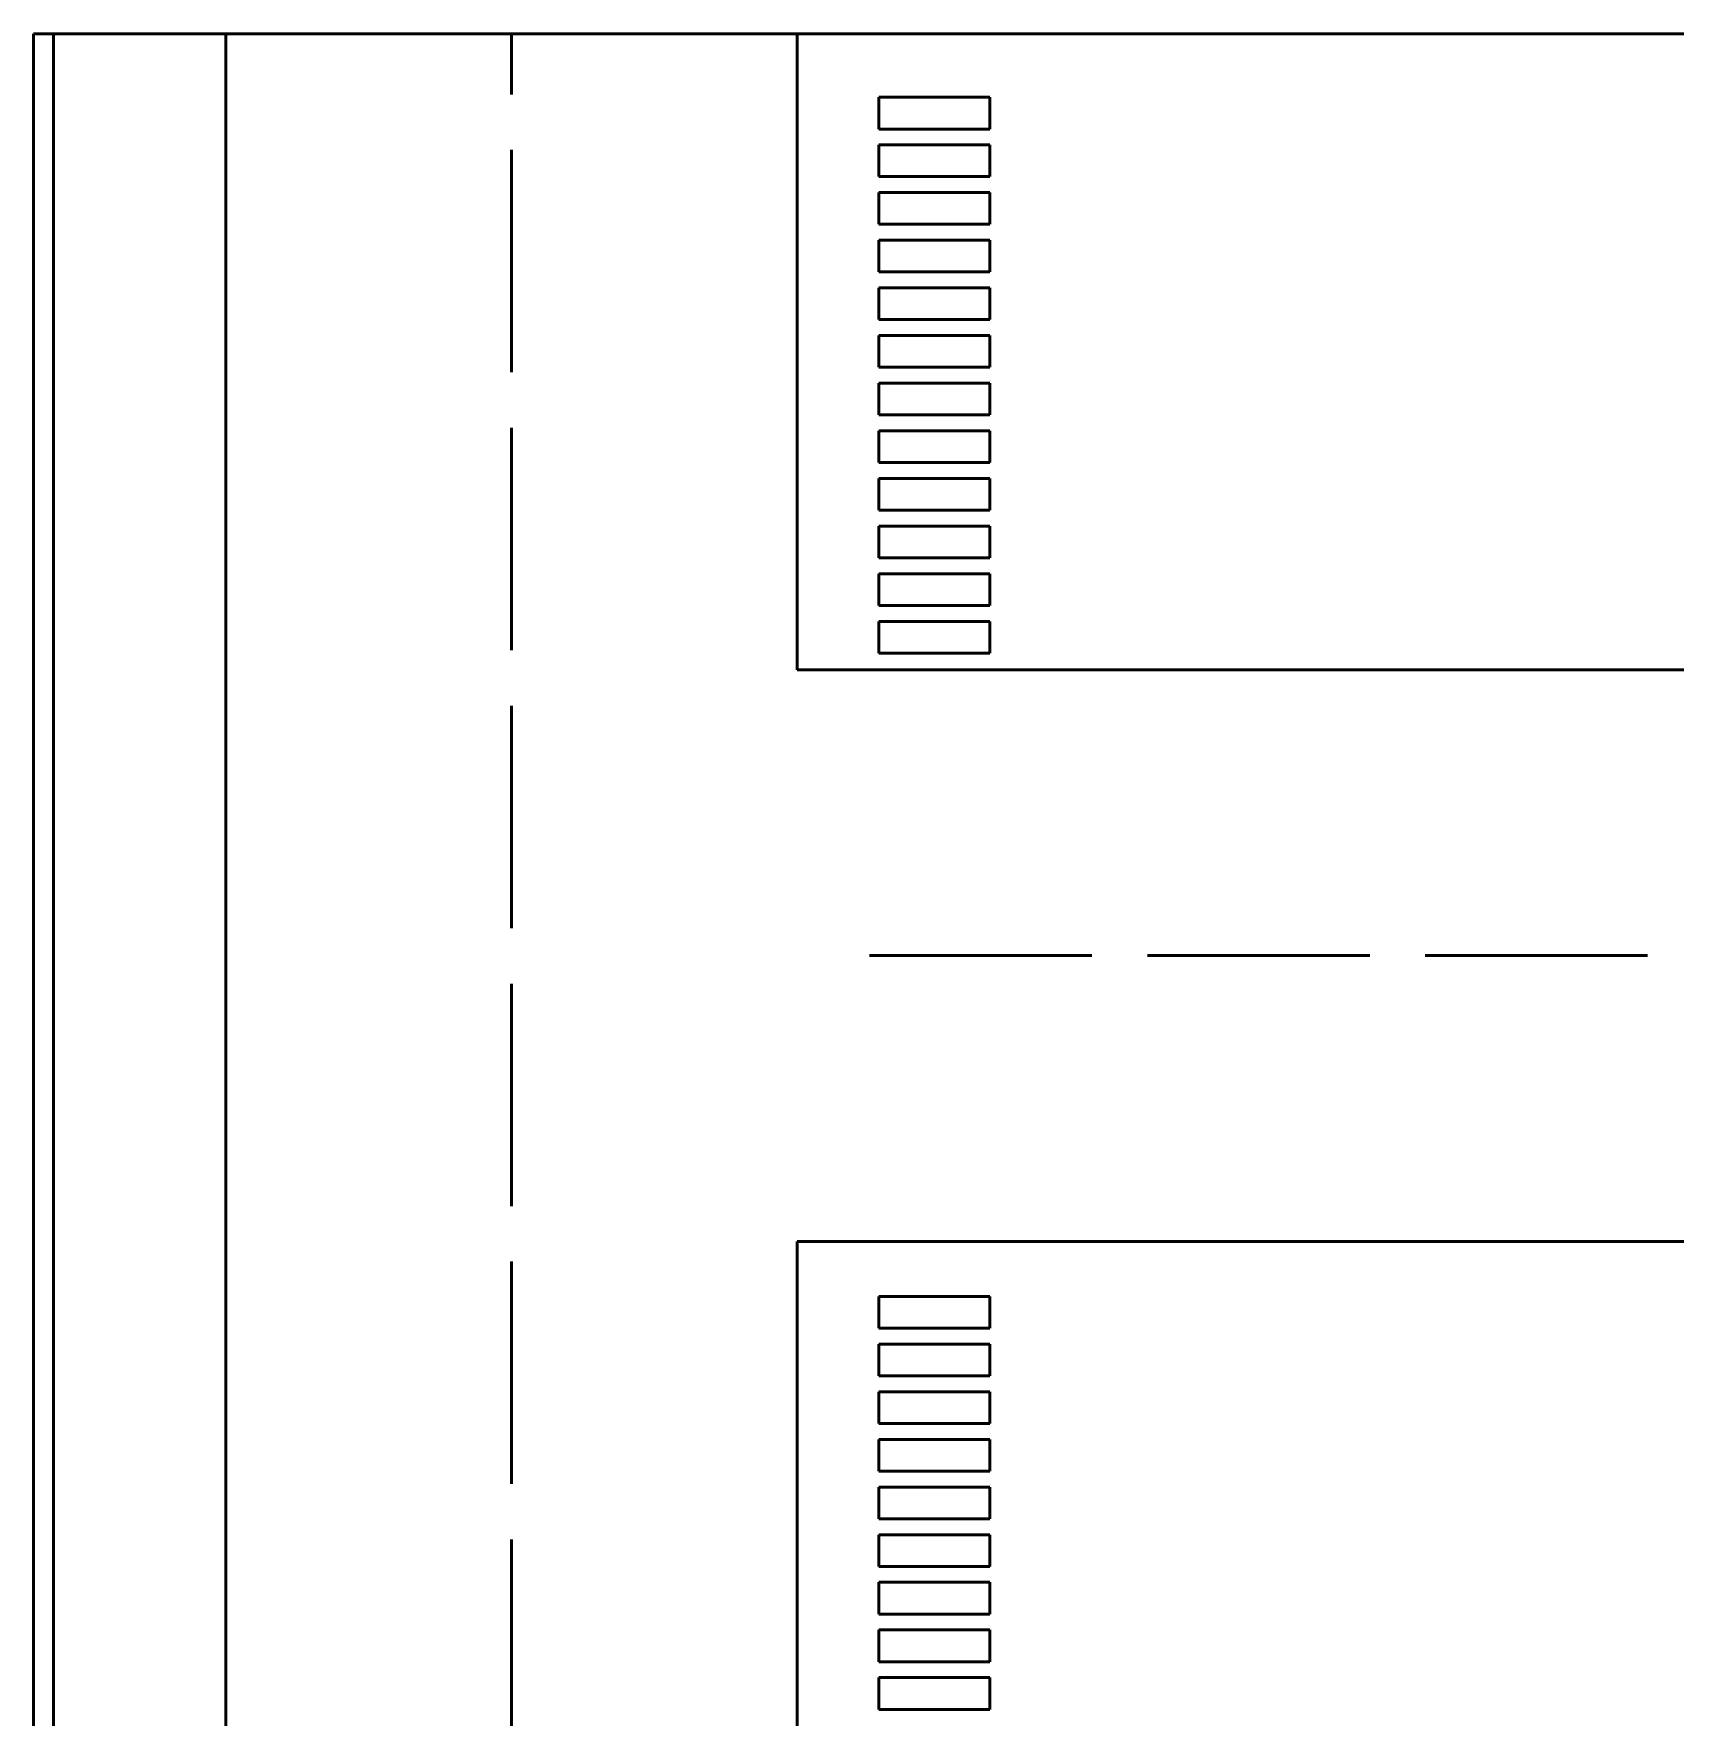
# Model space of a CAD drawing. Header units: millimetres. Extents: x 44692 to 659456, y -26273 to 37550.
# Drawn here: x 231617 to 252295, y 16348 to 37550 of the extents above; entities that cross this region are included whole.
import ezdxf

# ---------------------------------------------------------------- set-up
doc = ezdxf.new("R2010")
doc.units = ezdxf.units.MM
doc.header["$LTSCALE"] = 100
doc.layers.add('Paredes', color=7, linetype='Continuous', lineweight=50)

msp = doc.modelspace()

# ---------------------------------------------------------------- linework, layer by layer
at = {"layer": 'Paredes'}
for p, q in [((231617, -16436.103), (231617, 37550)), ((231617, 37550), (280365.568, 37550)), ((231867, -16186.103), (231867, 37550)), ((234035.5, 25995.004), (234035.5, 37550)), ((237635.5, 37550), (237635.5, 36786.004)), ((241235.5, 33157.004), (241235.5, 37550)), ((243661.997, 36749.433), (242261.997, 36749.433)), ((242261.997, 36749.433), (242261.997, 36349.433)), ((243661.997, 36549.433), (243661.997, 36749.433)), ((243661.997, 36349.433), (243661.997, 36549.433)), ((242261.997, 36349.433), (243661.997, 36349.433)), ((237635.5, 36086.004), (237635.5, 33286.004)), ((243661.997, 36149.433), (242261.997, 36149.433)), ((242261.997, 36149.433), (242261.997, 35749.433)), ((243661.997, 35949.433), (243661.997, 36149.433)), ((243661.997, 35749.433), (243661.997, 35949.433)), ((242261.997, 35749.433), (243661.997, 35749.433)), ((243661.997, 35549.433), (242261.997, 35549.433)), ((242261.997, 35549.433), (242261.997, 35149.433)), ((243661.997, 35349.433), (243661.997, 35549.433)), ((243661.997, 35149.433), (243661.997, 35349.433)), ((242261.997, 35149.433), (243661.997, 35149.433)), ((243661.997, 34949.433), (242261.997, 34949.433)), ((242261.997, 34949.433), (242261.997, 34549.433)), ((243661.997, 34749.433), (243661.997, 34949.433)), ((243661.997, 34549.433), (243661.997, 34749.433)), ((242261.997, 34549.433), (243661.997, 34549.433)), ((243661.997, 34349.433), (242261.997, 34349.433)), ((242261.997, 34349.433), (242261.997, 33949.433)), ((243661.997, 34149.433), (243661.997, 34349.433)), ((243661.997, 33949.433), (243661.997, 34149.433)), ((242261.997, 33949.433), (243661.997, 33949.433)), ((243661.997, 33749.433), (242261.997, 33749.433)), ((242261.997, 33749.433), (242261.997, 33349.433)), ((243661.997, 33549.433), (243661.997, 33749.433)), ((243661.997, 33349.433), (243661.997, 33549.433)), ((242261.997, 33349.433), (243661.997, 33349.433)), ((241235.5, 29539.5), (241235.5, 33157.004)), ((243661.997, 33149.433), (242261.997, 33149.433)), ((242261.997, 33149.433), (242261.997, 32749.433)), ((243661.997, 32949.433), (243661.997, 33149.433)), ((243661.997, 32749.433), (243661.997, 32949.433)), ((242261.997, 32749.433), (243661.997, 32749.433)), ((237635.5, 32586.004), (237635.5, 29786.004)), ((243661.997, 32549.433), (242261.997, 32549.433)), ((242261.997, 32549.433), (242261.997, 32149.433)), ((243661.997, 32349.433), (243661.997, 32549.433)), ((243661.997, 32149.433), (243661.997, 32349.433)), ((242261.997, 32149.433), (243661.997, 32149.433)), ((243661.997, 31949.433), (242261.997, 31949.433)), ((242261.997, 31949.433), (242261.997, 31549.433)), ((243661.997, 31749.433), (243661.997, 31949.433)), ((243661.997, 31549.433), (243661.997, 31749.433)), ((242261.997, 31549.433), (243661.997, 31549.433)), ((243661.997, 31349.433), (242261.997, 31349.433)), ((242261.997, 31349.433), (242261.997, 30949.433)), ((243661.997, 31149.433), (243661.997, 31349.433)), ((243661.997, 30949.433), (243661.997, 31149.433)), ((242261.997, 30949.433), (243661.997, 30949.433)), ((243661.997, 30749.433), (242261.997, 30749.433)), ((242261.997, 30749.433), (242261.997, 30349.433)), ((243661.997, 30549.433), (243661.997, 30749.433)), ((243661.997, 30349.433), (243661.997, 30549.433)), ((242261.997, 30349.433), (243661.997, 30349.433)), ((243661.997, 30149.433), (242261.997, 30149.433)), ((242261.997, 30149.433), (242261.997, 29749.433)), ((243661.997, 29949.433), (243661.997, 30149.433)), ((243661.997, 29749.433), (243661.997, 29949.433)), ((242261.997, 29749.433), (243661.997, 29749.433)), ((280115.568, 29539.5), (241235.5, 29539.5)), ((237635.5, 29086.004), (237635.5, 26286.004)), ((234035.5, -6885.996), (234035.5, 25995.004)), ((244945, 25939.5), (242145, 25939.5)), ((245645, 25939.5), (248445, 25939.5)), ((251945, 25939.5), (249145, 25939.5)), ((237635.5, 25586.004), (237635.5, 22786.004)), ((241235.5, 6130.504), (241235.5, 22339.5)), ((256291, 22339.5), (241235.5, 22339.5)), ((237635.5, 22086.004), (237635.5, 19286.004)), ((243661.997, 21647.5), (242261.997, 21647.5)), ((242261.997, 21647.5), (242261.997, 21247.5)), ((243661.997, 21447.5), (243661.997, 21647.5)), ((243661.997, 21247.5), (243661.997, 21447.5)), ((242261.997, 21247.5), (243661.997, 21247.5)), ((243661.997, 21047.5), (242261.997, 21047.5)), ((242261.997, 21047.5), (242261.997, 20647.5)), ((243661.997, 20847.5), (243661.997, 21047.5)), ((243661.997, 20647.5), (243661.997, 20847.5)), ((242261.997, 20647.5), (243661.997, 20647.5)), ((243661.997, 20447.5), (242261.997, 20447.5)), ((242261.997, 20447.5), (242261.997, 20047.5)), ((243661.997, 20247.5), (243661.997, 20447.5)), ((243661.997, 20047.5), (243661.997, 20247.5)), ((242261.997, 20047.5), (243661.997, 20047.5)), ((243661.997, 19847.5), (242261.997, 19847.5)), ((242261.997, 19847.5), (242261.997, 19447.5)), ((243661.997, 19647.5), (243661.997, 19847.5)), ((243661.997, 19447.5), (243661.997, 19647.5)), ((242261.997, 19447.5), (243661.997, 19447.5)), ((243661.997, 19247.5), (242261.997, 19247.5)), ((242261.997, 19247.5), (242261.997, 18847.5)), ((243661.997, 19047.5), (243661.997, 19247.5)), ((243661.997, 18847.5), (243661.997, 19047.5)), ((242261.997, 18847.5), (243661.997, 18847.5)), ((237635.5, 18586.004), (237635.5, 15786.004)), ((243661.997, 18647.5), (242261.997, 18647.5)), ((242261.997, 18647.5), (242261.997, 18247.5)), ((243661.997, 18447.5), (243661.997, 18647.5)), ((243661.997, 18247.5), (243661.997, 18447.5)), ((242261.997, 18247.5), (243661.997, 18247.5)), ((243661.997, 18047.5), (242261.997, 18047.5)), ((242261.997, 18047.5), (242261.997, 17647.5)), ((243661.997, 17847.5), (243661.997, 18047.5)), ((243661.997, 17647.5), (243661.997, 17847.5)), ((242261.997, 17647.5), (243661.997, 17647.5)), ((243661.997, 17447.5), (242261.997, 17447.5)), ((242261.997, 17447.5), (242261.997, 17047.5)), ((243661.997, 17247.5), (243661.997, 17447.5)), ((243661.997, 17047.5), (243661.997, 17247.5)), ((242261.997, 17047.5), (243661.997, 17047.5)), ((243661.997, 16847.5), (242261.997, 16847.5)), ((242261.997, 16847.5), (242261.997, 16447.5)), ((243661.997, 16647.5), (243661.997, 16847.5)), ((243661.997, 16447.5), (243661.997, 16647.5)), ((242261.997, 16447.5), (243661.997, 16447.5))]:
    msp.add_line(p, q, dxfattribs=at)

doc.saveas('drawing.dxf')
